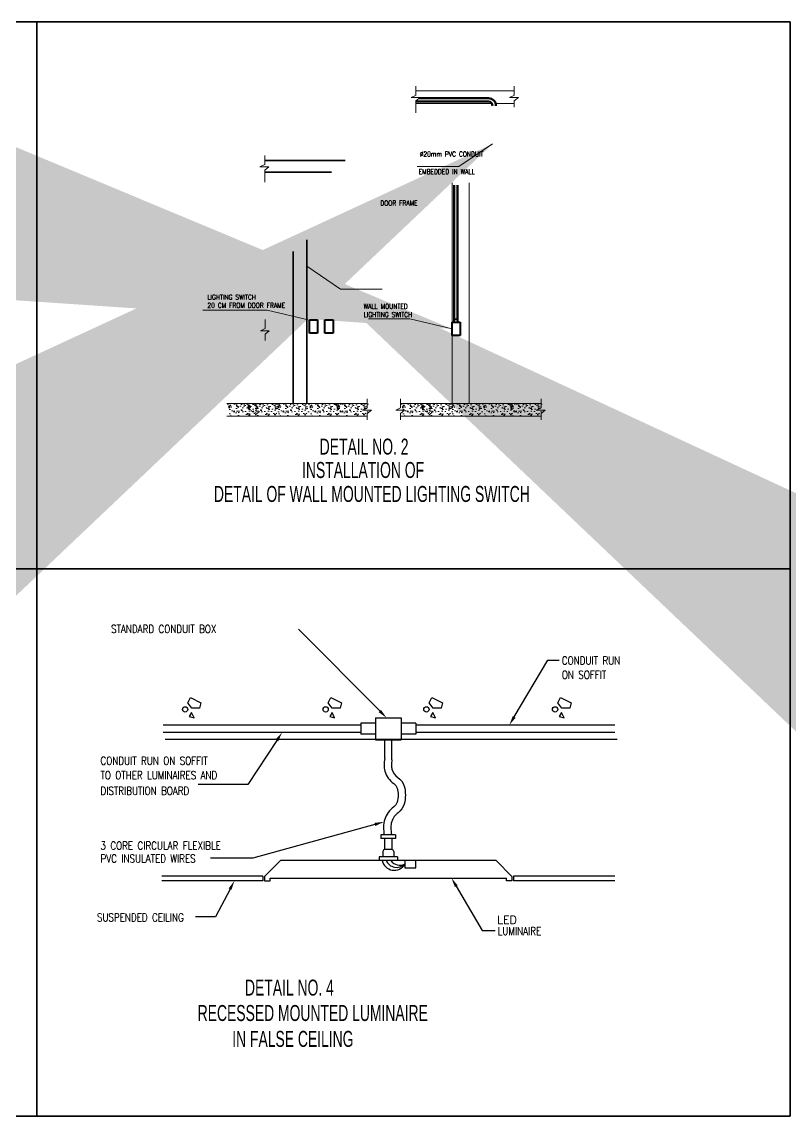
# Model space of a CAD drawing. Header units: inches. Extents: x 3955 to 4125, y 4886 to 4983.
# Drawn here: x 4081.45 to 4093.12, y 4964.39 to 4981.01 of the extents above; entities that cross this region are included whole.
import ezdxf

# ---------------------------------------------------------------- set-up
doc = ezdxf.new("R2010")
doc.units = ezdxf.units.IN
doc.header["$MEASUREMENT"] = 0
doc.layers.get('0').update_dxf_attribs({"lineweight": 35})
for name, color, linetype in [('BASE', 9, 'Continuous'), ('E-G-DTL', 2, 'Continuous'), ('E-GEN-TX', 2, 'Continuous'), ('E-TEXT', 2, 'Continuous'), ('EL_L140', 5, 'Continuous')]:
    doc.layers.add(name, color=color, linetype=linetype)
for name, color, linetype, lineweight in [('E-ANNO', 2, 'Continuous', 20), ('E-POWR', 3, 'Continuous', 40), ('E-POWR-CIRC', 4, 'Continuous', 60), ('elec-det', 1, 'Continuous', 20), ('G-ANNO-DIMS', 2, 'Continuous', 20)]:
    doc.layers.add(name, color=color, linetype=linetype, lineweight=lineweight)
doc.styles.add('07-M-BLDG-1_50', font='romans.shx', dxfattribs={"width": 0.75, "height": 150})
doc.styles.add('ET140', font='stencil.shx', dxfattribs={"height": 0.35})
doc.styles.add('ROMANS', font='ROMANS.shx', dxfattribs={"width": 0.9})
doc.dimstyles.new('07-M-BLDG-1_50', dxfattribs={"dimtxt": 150, "dimasz": 112.5, "dimexe": 75, "dimexo": 75, "dimgap": 75, "dimtad": 1, "dimdec": 0, "dimrnd": 10, "dimzin": 4, "dimdsep": 46, "dimtxsty": '07-M-BLDG-1_50', "dimcen": 75, "dimclrd": 1, "dimclre": 1, "dimclrt": 2, "dimadec": 0, "dimazin": 0, "dimtfac": 1, "dimtdec": 0, "dimtmove": 0, "dimatfit": 1, "dimfxl": 75, "dimtolj": 1, "dimlwd": 5, "dimlwe": 5, "dimarcsym": 0})

msp = doc.modelspace()

# ---------------------------------------------------------------- hatches: boundary and pattern name
at = {"layer": 'elec-det'}
h = msp.add_hatch(dxfattribs=at)
h.set_pattern_fill('AR-CONC', color=256, scale=0.019325, style=0)
h.set_pattern_definition([(50, (4072.34116, 4976.52659), (0.1386101, -0.0121268), [0.0144937, -0.1594308]), (355, (4072.34116, 4976.52659), (-0.0268136, 0.1453607), [0.011595, -0.1275446]), (100.4514, (4072.35271, 4976.52558), (0.1117966, 0.1332338), [0.0123178, -0.1354953]), (46.1842, (4072.34116, 4976.56524), (0.2062437, -0.0319864), [0.0217406, -0.239146]), (96.6356, (4072.35834, 4976.56257), (0.180623, 0.1882477), [0.0184766, -0.203243]), (351.1842, (4072.34116, 4976.56524), (0.180623, 0.188248), [0.0173924, -0.191317]), (21, (4072.36048, 4976.55557), (0.1153519, -0.0778059), [0.0144937, -0.1594308]), (326, (4072.36048, 4976.55557), (0.0470205, 0.1401348), [0.011595, -0.1275446]), (71.4514, (4072.3701, 4976.54909), (0.1623725, 0.0623288), [0.0123178, -0.1354953]), (37.5, (4072.34116, 4976.526587), (0.00234988, 0.06433154), [0, -0.1259986, 0, -0.1294771, 0, -0.12802773]), (7.5, (4072.34116, 4976.52659), (0.05083803, 0.07621983), [0, -0.07382127, 0, -0.12309987, 0, -0.04879547]), (327.5, (4072.298063, 4976.526587), (0.10316086, -0.00435872), [0, -0.04831235, 0, -0.15073453, 0, -0.20001313]), (317.5, (4072.27874, 4976.52659), (0.1127004, 0.0193452), [0, -0.06280605, 0, -0.1001032, 0, -0.1420383])])
h.paths.add_polyline_path([(4085.064, 4975.216), (4084.578, 4975.216), (4084.578, 4975.023), (4085.064, 4975.023)])
h = msp.add_hatch(dxfattribs=at)
h.set_pattern_fill('AR-CONC', color=256, scale=0.019325, style=0)
h.set_pattern_definition([(50, (4072.63344, 4976.52659), (0.1386101, -0.0121268), [0.0144937, -0.1594308]), (355, (4072.63344, 4976.52659), (-0.0268136, 0.1453607), [0.011595, -0.1275446]), (100.4514, (4072.64499, 4976.52558), (0.1117966, 0.1332338), [0.0123178, -0.1354953]), (46.1842, (4072.63344, 4976.56524), (0.2062437, -0.0319864), [0.0217406, -0.239146]), (96.6356, (4072.65063, 4976.56257), (0.180623, 0.1882477), [0.0184766, -0.203243]), (351.1842, (4072.63344, 4976.56524), (0.180623, 0.188248), [0.0173924, -0.191317]), (21, (4072.65277, 4976.55557), (0.1153519, -0.0778059), [0.0144937, -0.1594308]), (326, (4072.65277, 4976.55557), (0.0470205, 0.1401348), [0.011595, -0.1275446]), (71.4514, (4072.66238, 4976.54909), (0.1623725, 0.0623288), [0.0123178, -0.1354953]), (37.5, (4072.63344, 4976.526587), (0.00234988, 0.06433154), [0, -0.1259986, 0, -0.1294771, 0, -0.12802773]), (7.5, (4072.63344, 4976.52659), (0.05083803, 0.07621983), [0, -0.07382127, 0, -0.12309987, 0, -0.04879547]), (327.5, (4072.590346, 4976.526587), (0.10316086, -0.00435872), [0, -0.04831235, 0, -0.15073453, 0, -0.20001313]), (317.5, (4072.57102, 4976.52659), (0.1127004, 0.0193452), [0, -0.06280605, 0, -0.1001032, 0, -0.1420383])])
h.paths.add_polyline_path([(4085.356, 4975.216), (4084.871, 4975.216), (4084.871, 4975.023), (4085.356, 4975.023)])
h = msp.add_hatch(dxfattribs=at)
h.set_pattern_fill('AR-CONC', color=256, scale=0.019325, style=0)
h.set_pattern_definition([(50, (4073.09072, 4976.52659), (0.1386101, -0.0121268), [0.0144937, -0.1594308]), (355, (4073.09072, 4976.52659), (-0.0268136, 0.1453607), [0.011595, -0.1275446]), (100.4514, (4073.10227, 4976.52558), (0.1117966, 0.1332338), [0.0123178, -0.1354953]), (46.1842, (4073.09072, 4976.56524), (0.2062437, -0.0319864), [0.0217406, -0.239146]), (96.6356, (4073.1079, 4976.56257), (0.180623, 0.1882477), [0.0184766, -0.203243]), (351.1842, (4073.09072, 4976.56524), (0.180623, 0.188248), [0.0173924, -0.191317]), (21, (4073.11005, 4976.55557), (0.1153519, -0.0778059), [0.0144937, -0.1594308]), (326, (4073.11005, 4976.55557), (0.0470205, 0.1401348), [0.011595, -0.1275446]), (71.4514, (4073.11966, 4976.54909), (0.1623725, 0.0623288), [0.0123178, -0.1354953]), (37.5, (4073.090723, 4976.526587), (0.00234988, 0.06433154), [0, -0.1259986, 0, -0.1294771, 0, -0.12802773]), (7.5, (4073.09072, 4976.52659), (0.05083803, 0.07621983), [0, -0.07382127, 0, -0.12309987, 0, -0.04879547]), (327.5, (4073.04763, 4976.526587), (0.10316086, -0.00435872), [0, -0.04831235, 0, -0.15073453, 0, -0.20001313]), (317.5, (4073.0283, 4976.52659), (0.1127004, 0.0193452), [0, -0.06280605, 0, -0.1001032, 0, -0.1420383])])
h.paths.add_polyline_path([(4085.814, 4975.216), (4085.328, 4975.216), (4085.328, 4975.023), (4085.814, 4975.023)])
h = msp.add_hatch(dxfattribs=at)
h.set_pattern_fill('AR-CONC', color=256, scale=0.019325, style=0)
h.set_pattern_definition([(50, (4073.57597, 4976.52659), (0.1386101, -0.0121268), [0.0144937, -0.1594308]), (355, (4073.57597, 4976.52659), (-0.0268136, 0.1453607), [0.011595, -0.1275446]), (100.4514, (4073.58752, 4976.52558), (0.1117966, 0.1332338), [0.0123178, -0.1354953]), (46.1842, (4073.57597, 4976.56524), (0.2062437, -0.0319864), [0.0217406, -0.239146]), (96.6356, (4073.59315, 4976.56257), (0.180623, 0.1882477), [0.0184766, -0.203243]), (351.1842, (4073.57597, 4976.56524), (0.180623, 0.188248), [0.0173924, -0.191317]), (21, (4073.59529, 4976.55557), (0.1153519, -0.0778059), [0.0144937, -0.1594308]), (326, (4073.59529, 4976.55557), (0.0470205, 0.1401348), [0.011595, -0.1275446]), (71.4514, (4073.6049, 4976.54909), (0.1623725, 0.0623288), [0.0123178, -0.1354953]), (37.5, (4073.575967, 4976.526587), (0.00234988, 0.06433154), [0, -0.1259986, 0, -0.1294771, 0, -0.12802773]), (7.5, (4073.57597, 4976.52659), (0.05083803, 0.07621983), [0, -0.07382127, 0, -0.12309987, 0, -0.04879547]), (327.5, (4073.532873, 4976.526587), (0.10316086, -0.00435872), [0, -0.04831235, 0, -0.15073453, 0, -0.20001313]), (317.5, (4073.51355, 4976.52659), (0.1127004, 0.0193452), [0, -0.06280605, 0, -0.1001032, 0, -0.1420383])])
h.paths.add_polyline_path([(4086.299, 4975.216), (4085.813, 4975.216), (4085.813, 4975.023), (4086.299, 4975.023)])
h = msp.add_hatch(dxfattribs=at)
h.set_pattern_fill('AR-CONC', color=256, scale=0.019325, style=0)
h.set_pattern_definition([(50, (4073.98665, 4976.52659), (0.1386101, -0.0121268), [0.0144937, -0.1594308]), (355, (4073.98665, 4976.52659), (-0.0268136, 0.1453607), [0.011595, -0.1275446]), (100.4514, (4073.9982, 4976.52558), (0.1117966, 0.1332338), [0.0123178, -0.1354953]), (46.1842, (4073.98665, 4976.56524), (0.2062437, -0.0319864), [0.0217406, -0.239146]), (96.6356, (4074.00383, 4976.56257), (0.180623, 0.1882477), [0.0184766, -0.203243]), (351.1842, (4073.98665, 4976.56524), (0.180623, 0.188248), [0.0173924, -0.191317]), (21, (4074.00597, 4976.55557), (0.1153519, -0.0778059), [0.0144937, -0.1594308]), (326, (4074.00597, 4976.55557), (0.0470205, 0.1401348), [0.011595, -0.1275446]), (71.4514, (4074.01558, 4976.54909), (0.1623725, 0.0623288), [0.0123178, -0.1354953]), (37.5, (4073.986646, 4976.526587), (0.00234988, 0.06433154), [0, -0.1259986, 0, -0.1294771, 0, -0.12802773]), (7.5, (4073.986646, 4976.52659), (0.05083803, 0.07621983), [0, -0.07382127, 0, -0.12309987, 0, -0.04879547]), (327.5, (4073.94355, 4976.526587), (0.10316086, -0.00435872), [0, -0.04831235, 0, -0.15073453, 0, -0.20001313]), (317.5, (4073.92423, 4976.52659), (0.1127004, 0.0193452), [0, -0.06280605, 0, -0.1001032, 0, -0.1420383])])
h.paths.add_polyline_path([(4086.71, 4975.216), (4086.224, 4975.216), (4086.224, 4975.023), (4086.71, 4975.023)])
h = msp.add_hatch(dxfattribs=at)
h.set_pattern_fill('AR-CONC', color=256, scale=0.019325, style=0)
h.set_pattern_definition([(50, (4074.981, 4976.52659), (0.1386101, -0.0121268), [0.0144937, -0.1594308]), (355, (4074.981, 4976.52659), (-0.0268136, 0.1453607), [0.011595, -0.1275446]), (100.4514, (4074.99255, 4976.52558), (0.1117966, 0.1332338), [0.0123178, -0.1354953]), (46.1842, (4074.981, 4976.56524), (0.2062437, -0.0319864), [0.0217406, -0.239146]), (96.6356, (4074.99819, 4976.56257), (0.180623, 0.1882477), [0.0184766, -0.203243]), (351.1842, (4074.981, 4976.56524), (0.180623, 0.188248), [0.0173924, -0.191317]), (21, (4075.00033, 4976.55557), (0.1153519, -0.0778059), [0.0144937, -0.1594308]), (326, (4075.00033, 4976.55557), (0.0470205, 0.1401348), [0.011595, -0.1275446]), (71.4514, (4075.00994, 4976.54909), (0.1623725, 0.0623288), [0.0123178, -0.1354953]), (37.5, (4074.981, 4976.526587), (0.00234988, 0.06433154), [0, -0.1259986, 0, -0.1294771, 0, -0.12802773]), (7.5, (4074.981, 4976.52659), (0.05083803, 0.07621983), [0, -0.07382127, 0, -0.12309987, 0, -0.04879547]), (327.5, (4074.937906, 4976.526587), (0.10316086, -0.00435872), [0, -0.04831235, 0, -0.15073453, 0, -0.20001313]), (317.5, (4074.91858, 4976.52659), (0.1127004, 0.0193452), [0, -0.06280605, 0, -0.1001032, 0, -0.1420383])])
h.paths.add_polyline_path([(4087.704, 4975.216), (4087.218, 4975.216), (4087.218, 4975.023), (4087.704, 4975.023)])
h = msp.add_hatch(dxfattribs=at)
h.set_pattern_fill('AR-CONC', color=256, scale=0.019325, style=0)
h.set_pattern_definition([(50, (4075.27328, 4976.52659), (0.1386101, -0.0121268), [0.0144937, -0.1594308]), (355, (4075.27328, 4976.52659), (-0.0268136, 0.1453607), [0.011595, -0.1275446]), (100.4514, (4075.28483, 4976.52558), (0.1117966, 0.1332338), [0.0123178, -0.1354953]), (46.1842, (4075.27328, 4976.56524), (0.2062437, -0.0319864), [0.0217406, -0.239146]), (96.6356, (4075.29047, 4976.56257), (0.180623, 0.1882477), [0.0184766, -0.203243]), (351.1842, (4075.27328, 4976.56524), (0.180623, 0.188248), [0.0173924, -0.191317]), (21, (4075.29261, 4976.55557), (0.1153519, -0.0778059), [0.0144937, -0.1594308]), (326, (4075.29261, 4976.55557), (0.0470205, 0.1401348), [0.011595, -0.1275446]), (71.4514, (4075.30222, 4976.54909), (0.1623725, 0.0623288), [0.0123178, -0.1354953]), (37.5, (4075.273284, 4976.526587), (0.00234988, 0.06433154), [0, -0.1259986, 0, -0.1294771, 0, -0.12802773]), (7.5, (4075.273284, 4976.52659), (0.05083803, 0.07621983), [0, -0.07382127, 0, -0.12309987, 0, -0.04879547]), (327.5, (4075.23019, 4976.526587), (0.10316086, -0.00435872), [0, -0.04831235, 0, -0.15073453, 0, -0.20001313]), (317.5, (4075.21086, 4976.52659), (0.1127004, 0.0193452), [0, -0.06280605, 0, -0.1001032, 0, -0.1420383])])
h.paths.add_polyline_path([(4087.996, 4975.216), (4087.51, 4975.216), (4087.51, 4975.023), (4087.996, 4975.023)])
h = msp.add_hatch(dxfattribs=at)
h.set_pattern_fill('AR-CONC', color=256, scale=0.019325, style=0)
h.set_pattern_definition([(50, (4075.73057, 4976.52659), (0.1386101, -0.0121268), [0.0144937, -0.1594308]), (355, (4075.73057, 4976.52659), (-0.0268136, 0.1453607), [0.011595, -0.1275446]), (100.4514, (4075.74212, 4976.52558), (0.1117966, 0.1332338), [0.0123178, -0.1354953]), (46.1842, (4075.73057, 4976.56524), (0.2062437, -0.0319864), [0.0217406, -0.239146]), (96.6356, (4075.74775, 4976.56257), (0.180623, 0.1882477), [0.0184766, -0.203243]), (351.1842, (4075.73057, 4976.56524), (0.180623, 0.188248), [0.0173924, -0.191317]), (21, (4075.74989, 4976.55557), (0.1153519, -0.0778059), [0.0144937, -0.1594308]), (326, (4075.74989, 4976.55557), (0.0470205, 0.1401348), [0.011595, -0.1275446]), (71.4514, (4075.7595, 4976.54909), (0.1623725, 0.0623288), [0.0123178, -0.1354953]), (37.5, (4075.730566, 4976.526587), (0.00234988, 0.06433154), [0, -0.1259986, 0, -0.1294771, 0, -0.12802773]), (7.5, (4075.730566, 4976.52659), (0.05083803, 0.07621983), [0, -0.07382127, 0, -0.12309987, 0, -0.04879547]), (327.5, (4075.68747, 4976.526587), (0.10316086, -0.00435872), [0, -0.04831235, 0, -0.15073453, 0, -0.20001313]), (317.5, (4075.66815, 4976.52659), (0.1127004, 0.0193452), [0, -0.06280605, 0, -0.1001032, 0, -0.1420383])])
h.paths.add_polyline_path([(4088.454, 4975.216), (4087.968, 4975.216), (4087.968, 4975.023), (4088.454, 4975.023)])
h = msp.add_hatch(dxfattribs=at)
h.set_pattern_fill('AR-CONC', color=256, scale=0.019325, style=0)
h.set_pattern_definition([(50, (4076.21581, 4976.52659), (0.1386101, -0.0121268), [0.0144937, -0.1594308]), (355, (4076.21581, 4976.52659), (-0.0268136, 0.1453607), [0.011595, -0.1275446]), (100.4514, (4076.22736, 4976.52558), (0.1117966, 0.1332338), [0.0123178, -0.1354953]), (46.1842, (4076.21581, 4976.56524), (0.2062437, -0.0319864), [0.0217406, -0.239146]), (96.6356, (4076.233, 4976.56257), (0.180623, 0.1882477), [0.0184766, -0.203243]), (351.1842, (4076.2158, 4976.56524), (0.180623, 0.188248), [0.0173924, -0.191317]), (21, (4076.23514, 4976.55557), (0.1153519, -0.0778059), [0.0144937, -0.1594308]), (326, (4076.23514, 4976.55557), (0.0470205, 0.1401348), [0.011595, -0.1275446]), (71.4514, (4076.24475, 4976.54909), (0.1623725, 0.0623288), [0.0123178, -0.1354953]), (37.5, (4076.21581, 4976.526587), (0.00234988, 0.06433154), [0, -0.1259986, 0, -0.1294771, 0, -0.12802773]), (7.5, (4076.21581, 4976.52659), (0.05083803, 0.07621983), [0, -0.07382127, 0, -0.12309987, 0, -0.04879547]), (327.5, (4076.172716, 4976.526587), (0.10316086, -0.00435872), [0, -0.04831235, 0, -0.15073453, 0, -0.20001313]), (317.5, (4076.15339, 4976.52659), (0.1127004, 0.0193452), [0, -0.06280605, 0, -0.1001032, 0, -0.1420383])])
h.paths.add_polyline_path([(4088.939, 4975.216), (4088.453, 4975.216), (4088.453, 4975.023), (4088.939, 4975.023)])
h = msp.add_hatch(dxfattribs=at)
h.set_pattern_fill('AR-CONC', color=256, scale=0.019325, style=0)
h.set_pattern_definition([(50, (4076.62649, 4976.52659), (0.1386101, -0.0121268), [0.0144937, -0.1594308]), (355, (4076.62649, 4976.52659), (-0.0268136, 0.1453607), [0.011595, -0.1275446]), (100.4514, (4076.63804, 4976.52558), (0.1117966, 0.1332338), [0.0123178, -0.1354953]), (46.1842, (4076.62649, 4976.56524), (0.2062437, -0.0319864), [0.0217406, -0.239146]), (96.6356, (4076.64368, 4976.56257), (0.180623, 0.1882477), [0.0184766, -0.203243]), (351.1842, (4076.62649, 4976.56524), (0.180623, 0.188248), [0.0173924, -0.191317]), (21, (4076.64581, 4976.55557), (0.1153519, -0.0778059), [0.0144937, -0.1594308]), (326, (4076.64581, 4976.55557), (0.0470205, 0.1401348), [0.011595, -0.1275446]), (71.4514, (4076.65543, 4976.54909), (0.1623725, 0.0623288), [0.0123178, -0.1354953]), (37.5, (4076.62649, 4976.526587), (0.00234988, 0.06433154), [0, -0.1259986, 0, -0.1294771, 0, -0.12802773]), (7.5, (4076.62649, 4976.52659), (0.05083803, 0.07621983), [0, -0.07382127, 0, -0.12309987, 0, -0.04879547]), (327.5, (4076.583395, 4976.526587), (0.10316086, -0.00435872), [0, -0.04831235, 0, -0.15073453, 0, -0.20001313]), (317.5, (4076.56407, 4976.52659), (0.1127004, 0.0193452), [0, -0.06280605, 0, -0.1001032, 0, -0.1420383])])
h.paths.add_polyline_path([(4089.349, 4975.216), (4088.864, 4975.216), (4088.864, 4975.023), (4089.349, 4975.023)])

# ---------------------------------------------------------------- linework, layer by layer
at = {"color": 8}
for p, q in [((4086.363, 4978.907, 40.764), (4085.14, 4978.907, 40.764)), ((4085.14, 4978.727, 40.764), (4086.154, 4978.727, 40.764)), ((4085.779, 4975.216, 40.764), (4085.779, 4977.702, 40.764)), ((4085.571, 4977.523, 40.764), (4085.571, 4975.216, 40.764))]:
    msp.add_line(p, q, dxfattribs=at)
msp.add_lwpolyline([(4093.125, 4981.011), (4070.234, 4981.011), (4070.234, 4964.393), (4093.125, 4964.393)], close=True)
for points in [[(4081.679, 4981.011), (4081.679, 4964.393)], [(4093.125, 4972.702), (4070.234, 4972.702)]]:
    msp.add_lwpolyline(points)
at = {"layer": 'BASE', "color": 7}
msp.add_line((4086.824, 4970.442), (4087.213, 4970.442), dxfattribs=at)
at = {"layer": 'E-G-DTL', "color": 2}
for p, q in [((4083.971, 4970.67), (4084.011, 4970.751)), ((4084.031, 4970.589), (4083.971, 4970.67)), ((4084.011, 4970.751), (4084.172, 4970.67)), ((4084.172, 4970.67), (4084.152, 4970.589)), ((4086.107, 4970.67), (4086.147, 4970.751)), ((4086.167, 4970.589), (4086.107, 4970.67)), ((4086.147, 4970.751), (4086.308, 4970.67)), ((4086.308, 4970.67), (4086.288, 4970.589)), ((4087.638, 4970.67), (4087.679, 4970.751)), ((4087.699, 4970.589), (4087.638, 4970.67)), ((4087.679, 4970.751), (4087.84, 4970.67)), ((4087.84, 4970.67), (4087.82, 4970.589)), ((4089.593, 4970.67), (4089.633, 4970.751)), ((4089.654, 4970.589), (4089.593, 4970.67)), ((4089.633, 4970.751), (4089.795, 4970.67)), ((4089.795, 4970.67), (4089.775, 4970.589)), ((4084.152, 4970.589), (4084.031, 4970.589)), ((4086.288, 4970.589), (4086.167, 4970.589)), ((4087.82, 4970.589), (4087.699, 4970.589)), ((4089.775, 4970.589), (4089.654, 4970.589)), ((4090.494, 4970.112), (4083.63, 4970.112)), ((4086.824, 4970.108), (4087.213, 4970.108)), ((4086.965, 4969.823), (4086.965, 4970.107)), ((4087.074, 4969.803), (4087.074, 4970.111)), ((4087.13, 4968.663), (4086.907, 4968.663)), ((4086.907, 4968.663), (4086.907, 4968.607)), ((4087.13, 4968.607), (4086.907, 4968.607)), ((4086.963, 4968.607), (4086.963, 4968.441)), ((4087.074, 4968.607), (4087.074, 4968.441)), ((4087.13, 4968.663), (4087.13, 4968.607)), ((4087.074, 4968.441), (4086.963, 4968.441)), ((4087.157, 4968.329), (4086.879, 4968.329)), ((4086.879, 4968.329), (4086.879, 4968.274)), ((4086.935, 4968.413), (4086.935, 4968.329)), ((4087.102, 4968.413), (4087.102, 4968.329)), ((4087.157, 4968.329), (4087.157, 4968.274)), ((4085.114, 4968.037), (4083.579, 4968.037)), ((4085.114, 4967.968), (4083.579, 4967.968)), ((4085.114, 4968.037), (4085.114, 4967.968)), ((4090.463, 4968.037), (4088.923, 4968.037)), ((4088.923, 4968.037), (4088.923, 4967.968)), ((4090.463, 4967.968), (4088.923, 4967.968))]:
    msp.add_line(p, q, dxfattribs=at)
at = {"layer": 'E-G-DTL', "color": 7}
for p, q in [((4086.824, 4970.442), (4086.824, 4970.112)), ((4087.213, 4970.442), (4087.213, 4970.112)), ((4086.601, 4970.331), (4083.599, 4970.331)), ((4086.824, 4970.359), (4086.601, 4970.359)), ((4086.601, 4970.359), (4086.601, 4970.192)), ((4087.435, 4970.359), (4087.213, 4970.359)), ((4087.435, 4970.359), (4087.435, 4970.192)), ((4090.463, 4970.331), (4087.435, 4970.331)), ((4086.601, 4970.22), (4083.599, 4970.22)), ((4086.824, 4970.192), (4086.601, 4970.192)), ((4087.435, 4970.192), (4087.213, 4970.192)), ((4090.463, 4970.22), (4087.435, 4970.22)), ((4085.378, 4968.274), (4085.139, 4968.034)), ((4088.659, 4968.274), (4085.378, 4968.274)), ((4088.659, 4968.274), (4088.898, 4968.034)), ((4085.139, 4968.034), (4085.139, 4967.968)), ((4085.139, 4967.968), (4085.222, 4967.968)), ((4085.222, 4968.009), (4088.815, 4968.009)), ((4085.222, 4967.968), (4085.222, 4968.009)), ((4088.815, 4967.968), (4088.815, 4968.009)), ((4088.898, 4967.968), (4088.815, 4967.968)), ((4088.898, 4968.034), (4088.898, 4967.968))]:
    msp.add_line(p, q, dxfattribs=at)
at = {"layer": 'E-G-DTL', "color": 2}
for points in [[(4083.992, 4970.462), (4084.067, 4970.443), (4084.03, 4970.523)], [(4086.128, 4970.462), (4086.203, 4970.443), (4086.166, 4970.523)], [(4087.659, 4970.462), (4087.735, 4970.443), (4087.697, 4970.523)], [(4089.614, 4970.462), (4089.69, 4970.443), (4089.652, 4970.523)]]:
    msp.add_lwpolyline(points, close=True, dxfattribs=at)
for points in [[(4086.965, 4969.823, 0.047004), (4086.955, 4969.72, 0.066971), (4086.967, 4969.633, 0.177166), (4087.102, 4969.443, -0.172123), (4087.152, 4969.374, -0.071887), (4087.167, 4969.269, -0.07074), (4087.152, 4969.162, -0.163795), (4087.102, 4969.09, 0.154241), (4086.965, 4968.9, 0.080111), (4086.945, 4968.78, 0.047846), (4086.957, 4968.663, 0.058593)], [(4087.074, 4969.803, 0.047004), (4087.066, 4969.72, 0.066971), (4087.074, 4969.662, 0.177166), (4087.164, 4969.535, -0.172123), (4087.259, 4969.405, -0.071887), (4087.278, 4969.269, -0.07074), (4087.259, 4969.131, -0.163795), (4087.168, 4969.001, 0.154241), (4087.07, 4968.865, 0.080111), (4087.057, 4968.78, 0.058593), (4087.07, 4968.663)]]:
    msp.add_lwpolyline(points, format="xyb", dxfattribs=at)
at = {"layer": 'E-G-DTL', "color": 7}
msp.add_lwpolyline([(4087.269, 4968.163), (4087.435, 4968.163), (4087.435, 4968.274), (4087.269, 4968.274)], close=True, dxfattribs=at)
at = {"layer": 'E-G-DTL', "color": 2}
for centre in [(4083.931, 4970.569), (4086.067, 4970.569), (4087.598, 4970.569), (4089.553, 4970.569)]:
    msp.add_circle(centre, 0.0403, dxfattribs=at)
for centre, radius, start, end in [((4086.963, 4968.413), 0.0278, 90, 180), ((4087.074, 4968.413), 0.0278, 0, 90), ((4087.108, 4968.312), 0.186, 191.8097, 329.7661), ((4087.147, 4968.35), 0.18, 205.3207, 312.4915), ((4087.197, 4968.371), 0.169, 215.233, 295.0362)]:
    msp.add_arc(centre, radius, start, end, dxfattribs=at)
at = {"layer": 'E-GEN-TX', "color": 11}
for p, q in [((4086.889, 4970.546), (4085.655, 4971.79)), ((4088.932, 4970.456), (4089.443, 4971.318)), ((4089.443, 4971.318), (4089.616, 4971.318)), ((4085.324, 4970.098), (4084.883, 4969.429)), ((4084.883, 4969.429), (4084.131, 4969.429)), ((4086.814, 4968.823), (4084.962, 4968.312)), ((4084.962, 4968.312), (4084.316, 4968.312)), ((4084.614, 4967.839), (4084.391, 4967.417)), ((4088.052, 4967.883), (4088.444, 4967.213)), ((4084.391, 4967.417), (4084.089, 4967.417)), ((4088.444, 4967.213), (4088.644, 4967.213))]:
    msp.add_line(p, q, dxfattribs=at)
for points in [[(4086.906, 4970.563), (4086.872, 4970.528), (4086.992, 4970.442)], [(4088.953, 4970.444), (4088.911, 4970.469), (4088.857, 4970.331)], [(4085.304, 4970.111), (4085.345, 4970.085), (4085.405, 4970.22)], [(4086.807, 4968.846), (4086.82, 4968.799), (4086.954, 4968.862)], [(4084.592, 4967.85), (4084.635, 4967.828), (4084.682, 4967.968)], [(4088.031, 4967.871), (4088.073, 4967.896), (4087.978, 4968.009)]]:
    msp.add_solid(points, dxfattribs=at)
at = {"layer": 'E-POWR'}
for p, q in [((4085.82, 4976.484, 40.764), (4085.944, 4976.484, 40.764)), ((4085.82, 4976.282, 40.764), (4085.82, 4976.484, 40.764)), ((4085.944, 4976.484, 40.764), (4085.944, 4976.282, 40.764)), ((4086.056, 4976.484, 40.764), (4086.179, 4976.484, 40.764)), ((4086.056, 4976.282, 40.764), (4086.056, 4976.484, 40.764)), ((4086.179, 4976.484, 40.764), (4086.179, 4976.282, 40.764)), ((4087.988, 4976.449, 40.764), (4088.112, 4976.449, 40.764)), ((4087.988, 4976.247, 40.764), (4087.988, 4976.449, 40.764)), ((4088.016, 4976.497, 40.764), (4088.016, 4976.449, 40.764)), ((4088.016, 4976.497, 40.764), (4088.075, 4976.497, 40.764)), ((4088.075, 4976.449, 40.764), (4088.075, 4976.497, 40.764)), ((4088.112, 4976.449, 40.764), (4088.112, 4976.247, 40.764)), ((4085.944, 4976.282, 40.764), (4085.82, 4976.282, 40.764)), ((4086.179, 4976.282, 40.764), (4086.056, 4976.282, 40.764)), ((4088.112, 4976.247, 40.764), (4087.988, 4976.247, 40.764))]:
    msp.add_line(p, q, dxfattribs=at)
at = {"layer": 'E-POWR-CIRC', "color": 3}
for p, q in [((4087.439, 4979.8, 40.764), (4088.54, 4979.8, 40.764)), ((4087.485, 4979.851, 40.764), (4088.54, 4979.851, 40.764)), ((4088.02, 4976.497, 40.764), (4088.02, 4978.532, 40.764)), ((4088.071, 4976.497, 40.764), (4088.071, 4978.532, 40.764))]:
    msp.add_line(p, q, dxfattribs=at)
for radius in [0.115, 0.0636]:
    msp.add_arc((4088.54, 4979.736, 40.764), radius, 0, 90, dxfattribs=at)
at = {"layer": 'elec-det'}
for p, q in [((4087.439, 4979.897, 40.764), (4087.439, 4980.035, 40.764)), ((4087.439, 4979.964, 40.764), (4088.933, 4979.964, 40.764)), ((4088.933, 4979.897, 40.764), (4088.933, 4980.035, 40.764)), ((4087.44, 4979.897, 40.764), (4087.367, 4979.864, 40.764)), ((4087.367, 4979.864, 40.764), (4087.501, 4979.864, 40.764)), ((4087.501, 4979.864, 40.764), (4087.439, 4979.813, 40.764)), ((4087.439, 4979.629, 40.764), (4087.439, 4979.813, 40.764)), ((4087.439, 4979.771, 40.764), (4088.594, 4979.771, 40.764)), ((4088.649, 4979.771, 40.764), (4088.933, 4979.771, 40.764)), ((4088.934, 4979.897, 40.764), (4088.861, 4979.864, 40.764)), ((4088.861, 4979.864, 40.764), (4088.996, 4979.864, 40.764)), ((4088.996, 4979.864, 40.764), (4088.933, 4979.813, 40.764)), ((4088.933, 4979.715, 40.764), (4088.933, 4979.813, 40.764)), ((4087.988, 4976.828, 40.764), (4087.988, 4978.566, 40.764)), ((4088.246, 4975.216, 40.764), (4088.246, 4978.566, 40.764)), ((4087.988, 4975.216, 40.764), (4087.988, 4976.894, 40.764)), ((4085.147, 4976.354, 40.764), (4085.147, 4976.492, 40.764)), ((4085.148, 4976.354, 40.764), (4085.075, 4976.321, 40.764)), ((4085.075, 4976.321, 40.764), (4085.209, 4976.321, 40.764)), ((4085.209, 4976.321, 40.764), (4085.147, 4976.27, 40.764)), ((4085.147, 4976.172, 40.764), (4085.147, 4976.27, 40.764)), ((4086.699, 4975.149, 40.764), (4086.699, 4975.287, 40.764)), ((4087.203, 4975.149, 40.764), (4087.203, 4975.287, 40.764)), ((4089.339, 4975.149, 40.764), (4089.339, 4975.287, 40.764)), ((4084.563, 4975.216, 40.764), (4086.699, 4975.216, 40.764)), ((4086.7, 4975.15, 40.764), (4086.627, 4975.116, 40.764)), ((4086.627, 4975.116, 40.764), (4086.761, 4975.116, 40.764)), ((4086.761, 4975.116, 40.764), (4086.699, 4975.065, 40.764)), ((4087.204, 4975.15, 40.764), (4087.131, 4975.116, 40.764)), ((4087.131, 4975.116, 40.764), (4087.265, 4975.116, 40.764)), ((4087.203, 4975.216, 40.764), (4089.339, 4975.216, 40.764)), ((4087.265, 4975.116, 40.764), (4087.203, 4975.065, 40.764)), ((4089.34, 4975.15, 40.764), (4089.267, 4975.116, 40.764)), ((4089.267, 4975.116, 40.764), (4089.401, 4975.116, 40.764)), ((4089.401, 4975.116, 40.764), (4089.339, 4975.065, 40.764)), ((4084.563, 4975.023, 40.764), (4086.699, 4975.023, 40.764)), ((4086.699, 4974.968, 40.764), (4086.699, 4975.065, 40.764)), ((4087.203, 4974.968, 40.764), (4087.203, 4975.065, 40.764)), ((4087.203, 4975.023, 40.764), (4089.339, 4975.023, 40.764)), ((4089.339, 4974.968, 40.764), (4089.339, 4975.065, 40.764))]:
    msp.add_line(p, q, dxfattribs=at)
at = {"layer": 'elec-det', "color": 3}
for p, q in [((4085.14, 4978.843, 40.764), (4085.14, 4978.981, 40.764)), ((4085.141, 4978.844, 40.764), (4085.068, 4978.81, 40.764)), ((4085.068, 4978.81, 40.764), (4085.203, 4978.81, 40.764)), ((4085.203, 4978.81, 40.764), (4085.14, 4978.759, 40.764)), ((4085.14, 4978.575, 40.764), (4085.14, 4978.759, 40.764))]:
    msp.add_line(p, q, dxfattribs=at)

# ---------------------------------------------------------------- texts
at = {"layer": 'E-ANNO', "char_height": 0.075, "attachment_point": 1, "style": '07-M-BLDG-1_50'}
for s, insert, width in [('%%C20mm PVC CONDUIT', (4087.496, 4979.04, 40.764), 0.92), ('EMBEDDED IN WALL', (4087.48, 4978.775, 40.764), 2.28733), (' DOOR FRAME', (4086.852, 4978.296, 40.764), 2.28733), ('LIGHTING SWITCH\\P20 CM FROM DOOR FRAME', (4084.27, 4976.868, 40.764), 2.28733), ('WALL MOUNTED\\PLIGHTING SWITCH', (4086.644, 4976.727, 40.764), 2.28733)]:
    msp.add_mtext(s, dxfattribs=dict(at, insert=insert, width=width))
at = {"layer": 'E-TEXT', "style": 'ROMANS', "width": 0.8}
for s, p in [('STANDARD CONDUIT BOX', (4082.806, 4971.73)), ('CONDUIT RUN', (4089.656, 4971.251)), ('ON SOFFIT', (4089.656, 4971.034)), ('CONDUIT RUN ON SOFFIT', (4082.645, 4969.729)), ('TO OTHER LUMINAIRES AND', (4082.645, 4969.509)), ('DISTRIBUTION BOARD', (4082.645, 4969.272)), ('3 CORE CIRCULAR FLEXIBLE', (4082.645, 4968.44)), ('PVC INSULATED WIRES', (4082.645, 4968.243)), ('SUSPENDED CEILING', (4082.591, 4967.35)), ('LUMINAIRE', (4088.68, 4967.143))]:
    msp.add_text(s, height=0.1215, dxfattribs=at).set_placement(p)
at = {"layer": 'E-TEXT', "style": 'ROMANS'}
msp.add_text('LED', height=0.1215, dxfattribs=at).set_placement((4088.674, 4967.313))
at = {"layer": 'EL_L140', "color": 3, "style": 'ET140', "width": 0.65}
for s, p in [('DETAIL NO. 2', (4085.976, 4974.439, 20.382)), ('INSTALLATION OF', (4085.708, 4974.084, 20.382)), ('DETAIL OF WALL MOUNTED LIGHTING SWITCH', (4084.369, 4973.72, 20.382)), ('DETAIL NO. 4', (4084.841, 4966.223, 30.217)), ('RECESSED MOUNTED LUMINAIRE', (4084.122, 4965.837, 9.835)), ('IN FALSE CEILING', (4084.647, 4965.444, 9.835))]:
    msp.add_text(s, height=0.243, dxfattribs=at).set_placement(p)

# ---------------------------------------------------------------- leaders
at = {"layer": 'G-ANNO-DIMS'}
for points in [[(4088.604, 4979.159, 40.764), (4088.092, 4978.812, 40.764), (4087.457, 4978.812, 40.764)], [(4085.779, 4977.299, 40.764), (4086.291, 4976.951, 40.764), (4086.926, 4976.951, 40.764)], [(4085.82, 4976.482, 40.764), (4085.18, 4976.632, 40.764), (4084.201, 4976.632, 40.764)], [(4087.988, 4976.348, 40.764), (4087.348, 4976.499, 40.764), (4086.719, 4976.499, 40.764)]]:
    msp.add_leader(points, dimstyle='07-M-BLDG-1_50', dxfattribs=at)

doc.saveas('drawing.dxf')
